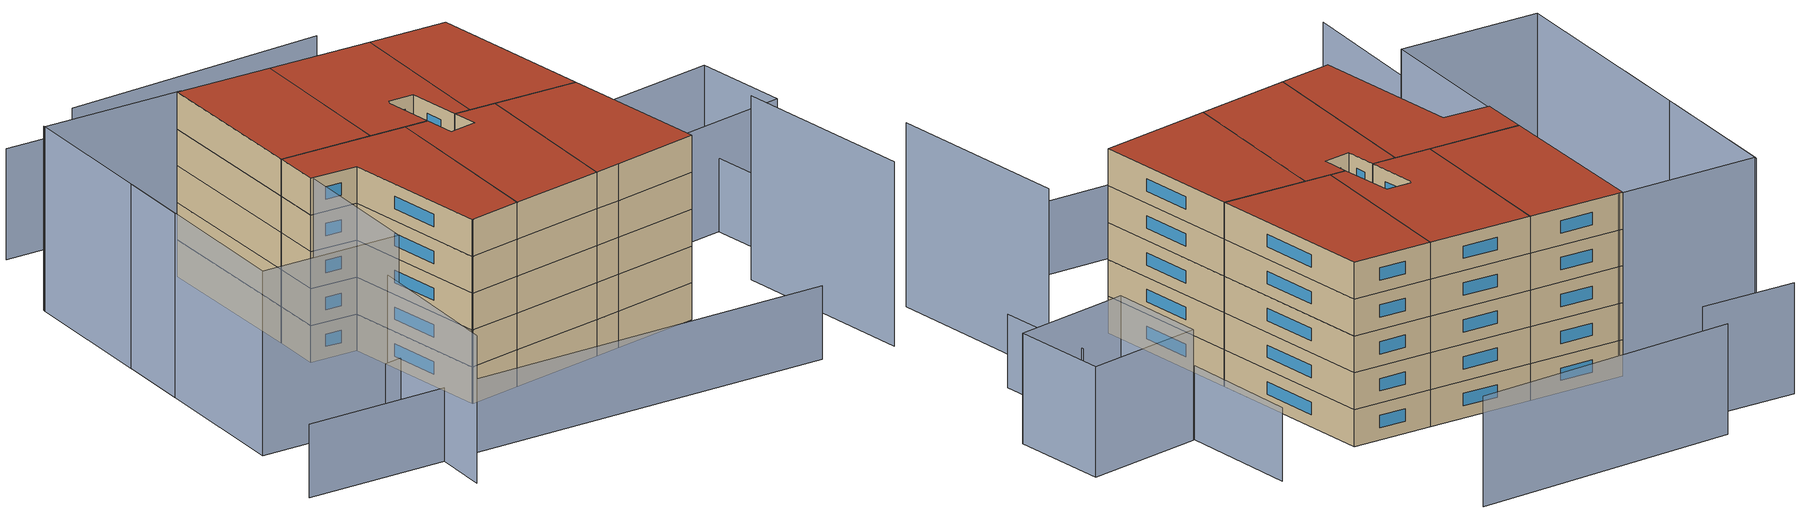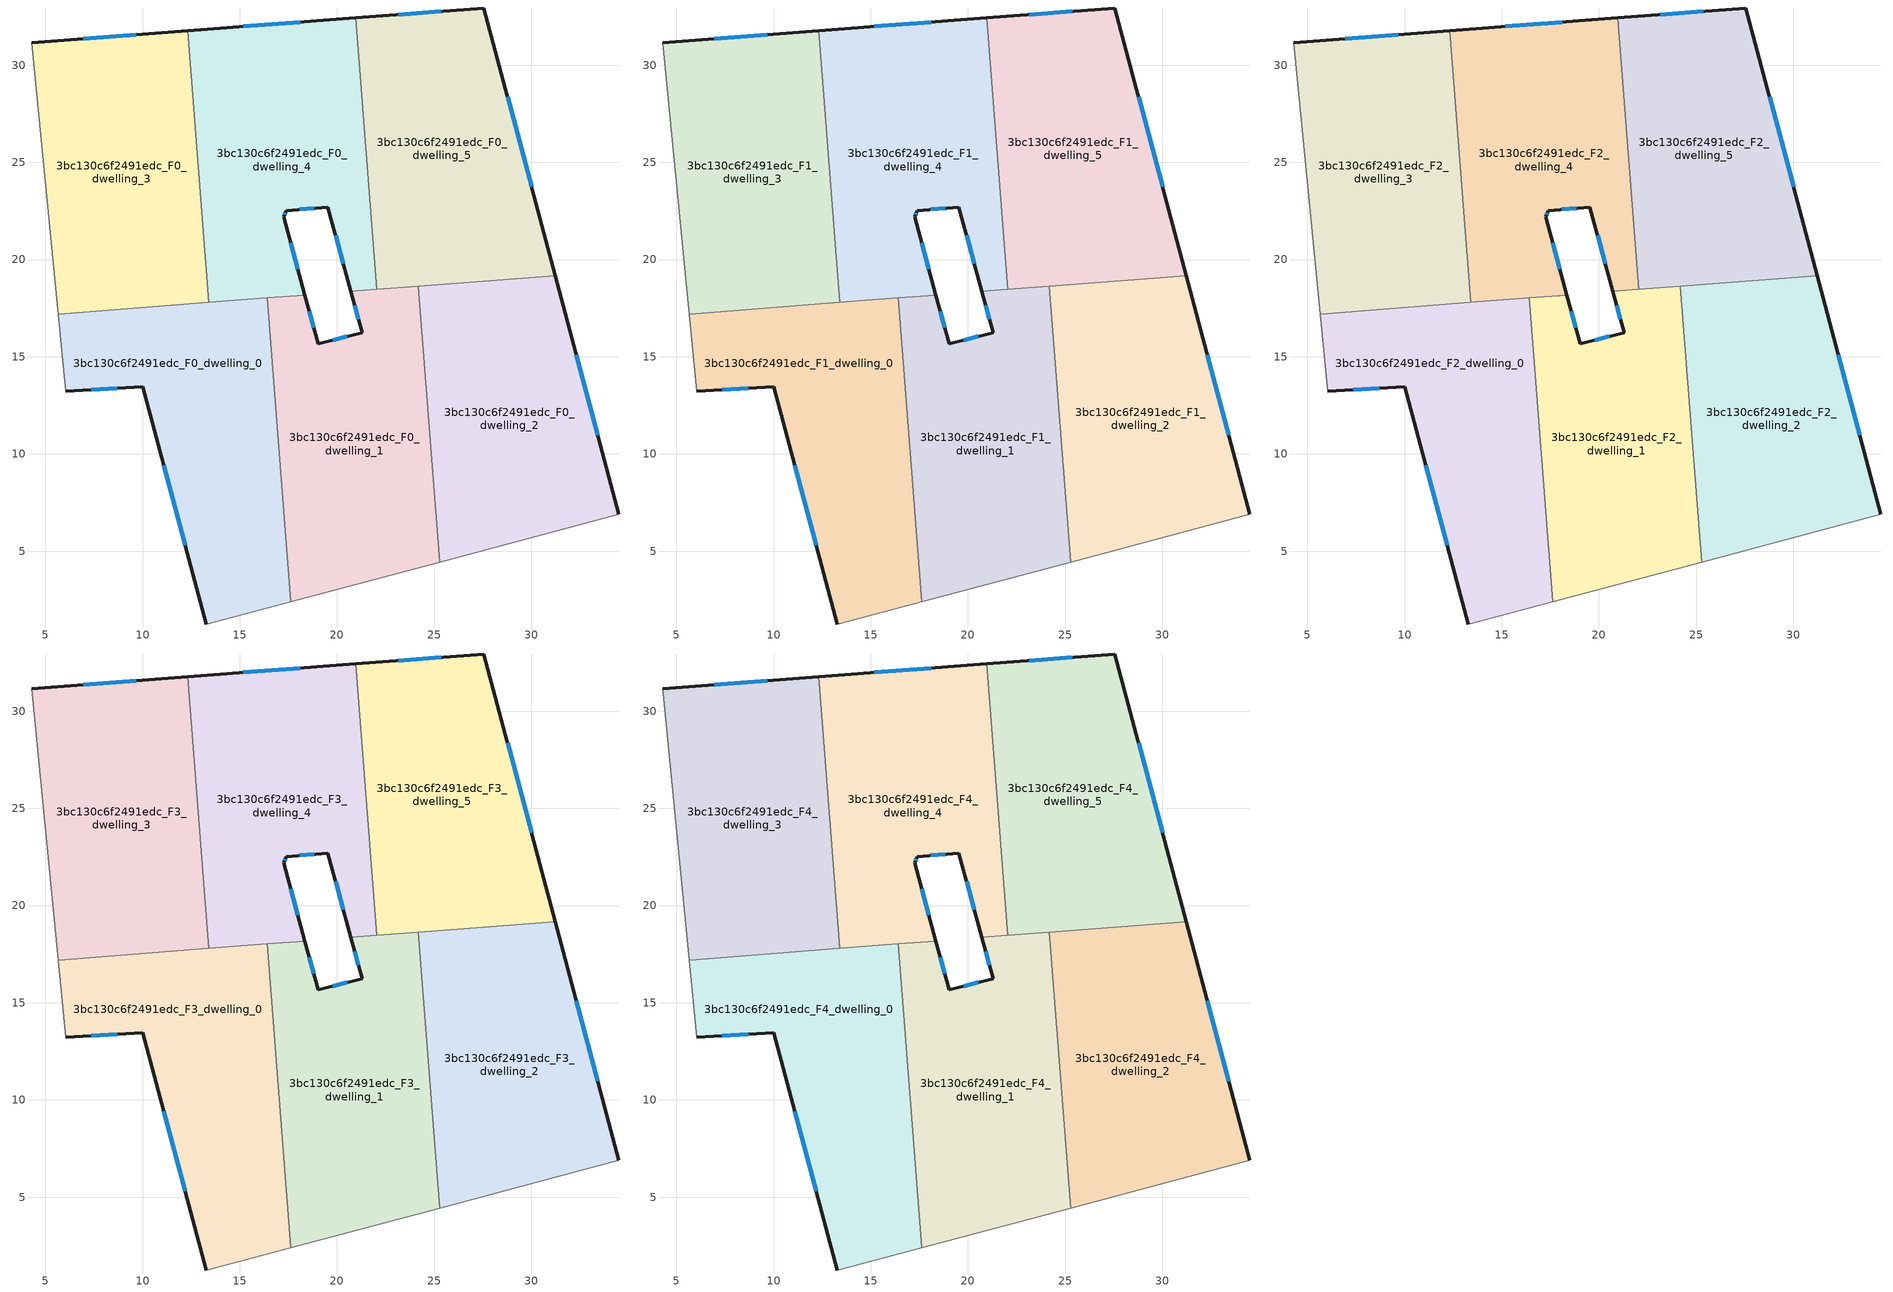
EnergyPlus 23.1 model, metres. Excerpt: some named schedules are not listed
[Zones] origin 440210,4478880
3bc130c6f2491edc_F0_dwelling_0
 floor ground (EU_floor_Construction): 16.41,18.02 17.62,2.39 13.38,1.27 13.28,1.25 10.01,13.45 6.05,13.22 5.66,17.19 z0
 wall outside (EU_wall_Construction): 6.05,13.22 10.01,13.45 13.28,1.25 z0:3
 wall adiabatic (EU_wall_Construction): 5.66,17.19 6.05,13.22 / 13.28,1.25 13.38,1.27 17.62,2.39 z0:3
 wall to 3bc130c6f2491edc_F0_dwelling_1 (EU_wall_Construction): 17.62,2.39 16.41,18.02 z0:3
 wall to 3bc130c6f2491edc_F0_dwelling_3 (EU_wall_Construction): 13.41,17.79 5.66,17.19 z0:3
 wall to 3bc130c6f2491edc_F0_dwelling_4 (EU_wall_Construction): 16.41,18.02 13.41,17.79 z0:3
 window (EU_Window_Construction): 7.37,13.3 8.7,13.38 / 11.09,9.41 12.19,5.29 z0.99:2.01
3bc130c6f2491edc_F0_dwelling_1
 floor ground (EU_floor_Construction): 24.18,18.62 25.28,4.43 17.62,2.39 16.41,18.02 18.35,18.17 19.03,15.66 21.29,16.24 20.71,18.36 z0
 wall outside (EU_wall_Construction): 20.71,18.36 21.29,16.24 19.03,15.66 18.35,18.17 z0:3
 wall to 3bc130c6f2491edc_F0_dwelling_2 (EU_wall_Construction): 25.28,4.43 24.18,18.62 z0:3
 wall adiabatic (EU_wall_Construction): 17.62,2.39 25.28,4.43 z0:3
 wall to 3bc130c6f2491edc_F0_dwelling_5 (EU_wall_Construction): 24.18,18.62 22.04,18.46 z0:3
 wall to 3bc130c6f2491edc_F0_dwelling_4 (EU_wall_Construction): 18.35,18.17 16.41,18.02 / 22.04,18.46 20.71,18.36 z0:3
 window (EU_Window_Construction): 18.81,16.49 18.58,17.34 / 20.54,16.05 19.78,15.85 / 20.9,17.65 21.1,16.94 z0.99:2.01
3bc130c6f2491edc_F0_dwelling_2
 floor ground (EU_floor_Construction): 31.23,19.17 34.5,6.89 27.41,4.99 25.28,4.43 24.18,18.62 z0
 wall outside (EU_wall_Construction): 34.5,6.89 31.23,19.17 z0:3
 wall adiabatic (EU_wall_Construction): 25.28,4.43 27.41,4.99 34.5,6.89 z0:3
 wall to 3bc130c6f2491edc_F0_dwelling_5 (EU_wall_Construction): 31.23,19.17 24.19,18.62 z0:3
 window (EU_Window_Construction): 33.42,10.96 32.32,15.1 z0.99:2.01
3bc130c6f2491edc_F0_dwelling_3
 floor ground (EU_floor_Construction): 12.33,31.77 13.41,17.79 5.66,17.19 4.29,31.16 z0
 wall outside (EU_wall_Construction): 12.33,31.77 4.29,31.16 z0:3
 wall adiabatic (EU_wall_Construction): 4.29,31.16 5.66,17.19 z0:3
 wall to 3bc130c6f2491edc_F0_dwelling_4 (EU_wall_Construction): 13.41,17.79 12.33,31.77 z0:3
 window (EU_Window_Construction): 9.66,31.57 6.95,31.36 z0.99:2.01
3bc130c6f2491edc_F0_dwelling_4
 floor ground (EU_floor_Construction): 20.96,32.43 22.04,18.46 20.71,18.36 19.54,22.69 17.38,22.52 17.27,22.21 18.35,18.17 13.41,17.79 12.33,31.77 z0
 wall outside (EU_wall_Construction): 18.35,18.17 17.27,22.21 17.38,22.52 19.54,22.69 20.71,18.36 / 20.96,32.43 12.33,31.77 z0:3
 wall to 3bc130c6f2491edc_F0_dwelling_5 (EU_wall_Construction): 22.04,18.46 20.96,32.43 z0:3
 window (EU_Window_Construction): 19.93,21.25 20.32,19.79 / 18.1,22.58 18.82,22.63 / 17.31,22.31 17.34,22.42 / 17.99,19.51 17.63,20.87 / 18.1,32.22 15.19,31.99 z0.99:2.01
3bc130c6f2491edc_F0_dwelling_5
 floor ground (EU_floor_Construction): 27.56,32.94 31.23,19.17 22.04,18.46 20.96,32.43 z0
 wall outside (EU_wall_Construction): 31.23,19.17 27.56,32.94 20.96,32.43 z0:3
 window (EU_Window_Construction): 25.37,32.77 23.15,32.6 / 30.02,23.73 28.78,28.37 z0.99:2.01
3bc130c6f2491edc_F1_dwelling_0
 floor to 3bc130c6f2491edc_F0_dwelling_0 (EU_floor_Construction): 16.41,18.02 17.62,2.39 13.38,1.27 13.28,1.25 10.01,13.45 6.05,13.22 5.66,17.19 z3
 wall outside (EU_wall_Construction): 6.05,13.22 10.01,13.45 13.28,1.25 z3:6
 wall adiabatic (EU_wall_Construction): 5.66,17.19 6.05,13.22 / 13.28,1.25 13.38,1.27 17.62,2.39 z3:6
 wall to 3bc130c6f2491edc_F1_dwelling_1 (EU_wall_Construction): 17.62,2.39 16.41,18.02 z3:6
 wall to 3bc130c6f2491edc_F1_dwelling_3 (EU_wall_Construction): 13.41,17.79 5.66,17.19 z3:6
 wall to 3bc130c6f2491edc_F1_dwelling_4 (EU_wall_Construction): 16.41,18.02 13.41,17.79 z3:6
 window (EU_Window_Construction): 7.37,13.3 8.7,13.38 / 11.09,9.41 12.19,5.29 z3.99:5.01
3bc130c6f2491edc_F1_dwelling_1
 floor to 3bc130c6f2491edc_F0_dwelling_1 (EU_floor_Construction): 24.18,18.62 25.28,4.43 17.62,2.39 16.41,18.02 18.35,18.17 19.03,15.66 21.29,16.24 20.71,18.36 z3
 wall outside (EU_wall_Construction): 20.71,18.36 21.29,16.24 19.03,15.66 18.35,18.17 z3:6
 wall to 3bc130c6f2491edc_F1_dwelling_2 (EU_wall_Construction): 25.28,4.43 24.18,18.62 z3:6
 wall adiabatic (EU_wall_Construction): 17.62,2.39 25.28,4.43 z3:6
 wall to 3bc130c6f2491edc_F1_dwelling_5 (EU_wall_Construction): 24.18,18.62 22.04,18.46 z3:6
 wall to 3bc130c6f2491edc_F1_dwelling_4 (EU_wall_Construction): 18.35,18.17 16.41,18.02 / 22.04,18.46 20.71,18.36 z3:6
 window (EU_Window_Construction): 18.81,16.49 18.58,17.34 / 20.54,16.05 19.78,15.85 / 20.9,17.65 21.1,16.94 z3.99:5.01
3bc130c6f2491edc_F1_dwelling_2
 floor to 3bc130c6f2491edc_F0_dwelling_2 (EU_floor_Construction): 31.23,19.17 34.5,6.89 27.41,4.99 25.28,4.43 24.18,18.62 z3
 wall outside (EU_wall_Construction): 34.5,6.89 31.23,19.17 z3:6
 wall adiabatic (EU_wall_Construction): 25.28,4.43 27.41,4.99 34.5,6.89 z3:6
 wall to 3bc130c6f2491edc_F1_dwelling_5 (EU_wall_Construction): 31.23,19.17 24.19,18.62 z3:6
 window (EU_Window_Construction): 33.42,10.96 32.32,15.1 z3.99:5.01
3bc130c6f2491edc_F1_dwelling_3
 floor to 3bc130c6f2491edc_F0_dwelling_3 (EU_floor_Construction): 12.33,31.77 13.41,17.79 5.66,17.19 4.29,31.16 z3
 wall outside (EU_wall_Construction): 12.33,31.77 4.29,31.16 z3:6
 wall adiabatic (EU_wall_Construction): 4.29,31.16 5.66,17.19 z3:6
 wall to 3bc130c6f2491edc_F1_dwelling_4 (EU_wall_Construction): 13.41,17.79 12.33,31.77 z3:6
 window (EU_Window_Construction): 9.66,31.57 6.95,31.36 z3.99:5.01
3bc130c6f2491edc_F1_dwelling_4
 floor to 3bc130c6f2491edc_F0_dwelling_4 (EU_floor_Construction): 20.96,32.43 22.04,18.46 20.71,18.36 19.54,22.69 17.38,22.52 17.27,22.21 18.35,18.17 13.41,17.79 12.33,31.77 z3
 wall outside (EU_wall_Construction): 18.35,18.17 17.27,22.21 17.38,22.52 19.54,22.69 20.71,18.36 / 20.96,32.43 12.33,31.77 z3:6
 wall to 3bc130c6f2491edc_F1_dwelling_5 (EU_wall_Construction): 22.04,18.46 20.96,32.43 z3:6
 window (EU_Window_Construction): 19.93,21.25 20.32,19.79 / 18.1,22.58 18.82,22.63 / 17.31,22.31 17.34,22.42 / 17.99,19.51 17.63,20.87 / 18.1,32.22 15.19,31.99 z3.99:5.01
3bc130c6f2491edc_F1_dwelling_5
 floor to 3bc130c6f2491edc_F0_dwelling_5 (EU_floor_Construction): 27.56,32.94 31.23,19.17 22.04,18.46 20.96,32.43 z3
 wall outside (EU_wall_Construction): 31.23,19.17 27.56,32.94 20.96,32.43 z3:6
 window (EU_Window_Construction): 25.37,32.77 23.15,32.6 / 30.02,23.73 28.78,28.37 z3.99:5.01
3bc130c6f2491edc_F2_dwelling_0
 floor to 3bc130c6f2491edc_F1_dwelling_0 (EU_floor_Construction): 16.41,18.02 17.62,2.39 13.38,1.27 13.28,1.25 10.01,13.45 6.05,13.22 5.66,17.19 z6
 wall outside (EU_wall_Construction): 6.05,13.22 10.01,13.45 13.28,1.25 z6:9
 wall adiabatic (EU_wall_Construction): 5.66,17.19 6.05,13.22 / 13.28,1.25 13.38,1.27 17.62,2.39 z6:9
 wall to 3bc130c6f2491edc_F2_dwelling_1 (EU_wall_Construction): 17.62,2.39 16.41,18.02 z6:9
 wall to 3bc130c6f2491edc_F2_dwelling_3 (EU_wall_Construction): 13.41,17.79 5.66,17.19 z6:9
 wall to 3bc130c6f2491edc_F2_dwelling_4 (EU_wall_Construction): 16.41,18.02 13.41,17.79 z6:9
 window (EU_Window_Construction): 7.37,13.3 8.7,13.38 / 11.09,9.41 12.19,5.29 z6.99:8.01
3bc130c6f2491edc_F2_dwelling_1
 floor to 3bc130c6f2491edc_F1_dwelling_1 (EU_floor_Construction): 24.18,18.62 25.28,4.43 17.62,2.39 16.41,18.02 18.35,18.17 19.03,15.66 21.29,16.24 20.71,18.36 z6
 wall outside (EU_wall_Construction): 20.71,18.36 21.29,16.24 19.03,15.66 18.35,18.17 z6:9
 wall to 3bc130c6f2491edc_F2_dwelling_2 (EU_wall_Construction): 25.28,4.43 24.18,18.62 z6:9
 wall adiabatic (EU_wall_Construction): 17.62,2.39 25.28,4.43 z6:9
 wall to 3bc130c6f2491edc_F2_dwelling_5 (EU_wall_Construction): 24.18,18.62 22.04,18.46 z6:9
 wall to 3bc130c6f2491edc_F2_dwelling_4 (EU_wall_Construction): 18.35,18.17 16.41,18.02 / 22.04,18.46 20.71,18.36 z6:9
 window (EU_Window_Construction): 18.81,16.49 18.58,17.34 / 20.54,16.05 19.78,15.85 / 20.9,17.65 21.1,16.94 z6.99:8.01
3bc130c6f2491edc_F2_dwelling_2
 floor to 3bc130c6f2491edc_F1_dwelling_2 (EU_floor_Construction): 31.23,19.17 34.5,6.89 27.41,4.99 25.28,4.43 24.18,18.62 z6
 wall outside (EU_wall_Construction): 34.5,6.89 31.23,19.17 z6:9
 wall adiabatic (EU_wall_Construction): 25.28,4.43 27.41,4.99 34.5,6.89 z6:9
 wall to 3bc130c6f2491edc_F2_dwelling_5 (EU_wall_Construction): 31.23,19.17 24.19,18.62 z6:9
 window (EU_Window_Construction): 33.42,10.96 32.32,15.1 z6.99:8.01
3bc130c6f2491edc_F2_dwelling_3
 floor to 3bc130c6f2491edc_F1_dwelling_3 (EU_floor_Construction): 12.33,31.77 13.41,17.79 5.66,17.19 4.29,31.16 z6
 wall outside (EU_wall_Construction): 12.33,31.77 4.29,31.16 z6:9
 wall adiabatic (EU_wall_Construction): 4.29,31.16 5.66,17.19 z6:9
 wall to 3bc130c6f2491edc_F2_dwelling_4 (EU_wall_Construction): 13.41,17.79 12.33,31.77 z6:9
 window (EU_Window_Construction): 9.66,31.57 6.95,31.36 z6.99:8.01
3bc130c6f2491edc_F2_dwelling_4
 floor to 3bc130c6f2491edc_F1_dwelling_4 (EU_floor_Construction): 20.96,32.43 22.04,18.46 20.71,18.36 19.54,22.69 17.38,22.52 17.27,22.21 18.35,18.17 13.41,17.79 12.33,31.77 z6
 wall outside (EU_wall_Construction): 18.35,18.17 17.27,22.21 17.38,22.52 19.54,22.69 20.71,18.36 / 20.96,32.43 12.33,31.77 z6:9
 wall to 3bc130c6f2491edc_F2_dwelling_5 (EU_wall_Construction): 22.04,18.46 20.96,32.43 z6:9
 window (EU_Window_Construction): 19.93,21.25 20.32,19.79 / 18.1,22.58 18.82,22.63 / 17.31,22.31 17.34,22.42 / 17.99,19.51 17.63,20.87 / 18.1,32.22 15.19,31.99 z6.99:8.01
3bc130c6f2491edc_F2_dwelling_5
 floor to 3bc130c6f2491edc_F1_dwelling_5 (EU_floor_Construction): 27.56,32.94 31.23,19.17 22.04,18.46 20.96,32.43 z6
 wall outside (EU_wall_Construction): 31.23,19.17 27.56,32.94 20.96,32.43 z6:9
 window (EU_Window_Construction): 25.37,32.77 23.15,32.6 / 30.02,23.73 28.78,28.37 z6.99:8.01
3bc130c6f2491edc_F3_dwelling_0
 floor to 3bc130c6f2491edc_F2_dwelling_0 (EU_floor_Construction): 16.41,18.02 17.62,2.39 13.38,1.27 13.28,1.25 10.01,13.45 6.05,13.22 5.66,17.19 z9
 wall outside (EU_wall_Construction): 6.05,13.22 10.01,13.45 13.28,1.25 z9:12
 wall adiabatic (EU_wall_Construction): 5.66,17.19 6.05,13.22 / 13.28,1.25 13.38,1.27 17.62,2.39 z9:12
 wall to 3bc130c6f2491edc_F3_dwelling_1 (EU_wall_Construction): 17.62,2.39 16.41,18.02 z9:12
 wall to 3bc130c6f2491edc_F3_dwelling_3 (EU_wall_Construction): 13.41,17.79 5.66,17.19 z9:12
 wall to 3bc130c6f2491edc_F3_dwelling_4 (EU_wall_Construction): 16.41,18.02 13.41,17.79 z9:12
 window (EU_Window_Construction): 7.37,13.3 8.7,13.38 / 11.09,9.41 12.19,5.29 z9.99:11.01
3bc130c6f2491edc_F3_dwelling_1
 floor to 3bc130c6f2491edc_F2_dwelling_1 (EU_floor_Construction): 24.18,18.62 25.28,4.43 17.62,2.39 16.41,18.02 18.35,18.17 19.03,15.66 21.29,16.24 20.71,18.36 z9
 wall outside (EU_wall_Construction): 20.71,18.36 21.29,16.24 19.03,15.66 18.35,18.17 z9:12
 wall to 3bc130c6f2491edc_F3_dwelling_2 (EU_wall_Construction): 25.28,4.43 24.18,18.62 z9:12
 wall adiabatic (EU_wall_Construction): 17.62,2.39 25.28,4.43 z9:12
 wall to 3bc130c6f2491edc_F3_dwelling_5 (EU_wall_Construction): 24.18,18.62 22.04,18.46 z9:12
 wall to 3bc130c6f2491edc_F3_dwelling_4 (EU_wall_Construction): 18.35,18.17 16.41,18.02 / 22.04,18.46 20.71,18.36 z9:12
 window (EU_Window_Construction): 18.81,16.49 18.58,17.34 / 20.54,16.05 19.78,15.85 / 20.9,17.65 21.1,16.94 z9.99:11.01
3bc130c6f2491edc_F3_dwelling_2
 floor to 3bc130c6f2491edc_F2_dwelling_2 (EU_floor_Construction): 31.23,19.17 34.5,6.89 27.41,4.99 25.28,4.43 24.18,18.62 z9
 wall outside (EU_wall_Construction): 34.5,6.89 31.23,19.17 z9:12
 wall adiabatic (EU_wall_Construction): 25.28,4.43 27.41,4.99 34.5,6.89 z9:12
 wall to 3bc130c6f2491edc_F3_dwelling_5 (EU_wall_Construction): 31.23,19.17 24.19,18.62 z9:12
 window (EU_Window_Construction): 33.42,10.96 32.32,15.1 z9.99:11.01
3bc130c6f2491edc_F3_dwelling_3
 floor to 3bc130c6f2491edc_F2_dwelling_3 (EU_floor_Construction): 12.33,31.77 13.41,17.79 5.66,17.19 4.29,31.16 z9
 wall outside (EU_wall_Construction): 12.33,31.77 4.29,31.16 z9:12
 wall adiabatic (EU_wall_Construction): 4.29,31.16 5.66,17.19 z9:12
 wall to 3bc130c6f2491edc_F3_dwelling_4 (EU_wall_Construction): 13.41,17.79 12.33,31.77 z9:12
 window (EU_Window_Construction): 9.66,31.57 6.95,31.36 z9.99:11.01
3bc130c6f2491edc_F3_dwelling_4
 floor to 3bc130c6f2491edc_F2_dwelling_4 (EU_floor_Construction): 20.96,32.43 22.04,18.46 20.71,18.36 19.54,22.69 17.38,22.52 17.27,22.21 18.35,18.17 13.41,17.79 12.33,31.77 z9
 wall outside (EU_wall_Construction): 18.35,18.17 17.27,22.21 17.38,22.52 19.54,22.69 20.71,18.36 / 20.96,32.43 12.33,31.77 z9:12
 wall to 3bc130c6f2491edc_F3_dwelling_5 (EU_wall_Construction): 22.04,18.46 20.96,32.43 z9:12
 window (EU_Window_Construction): 19.93,21.25 20.32,19.79 / 18.1,22.58 18.82,22.63 / 17.31,22.31 17.34,22.42 / 17.99,19.51 17.63,20.87 / 18.1,32.22 15.19,31.99 z9.99:11.01
3bc130c6f2491edc_F3_dwelling_5
 floor to 3bc130c6f2491edc_F2_dwelling_5 (EU_floor_Construction): 27.56,32.94 31.23,19.17 22.04,18.46 20.96,32.43 z9
 wall outside (EU_wall_Construction): 31.23,19.17 27.56,32.94 20.96,32.43 z9:12
 window (EU_Window_Construction): 25.37,32.77 23.15,32.6 / 30.02,23.73 28.78,28.37 z9.99:11.01
3bc130c6f2491edc_F4_dwelling_0
 floor to 3bc130c6f2491edc_F3_dwelling_0 (EU_floor_Construction): 16.41,18.02 17.62,2.39 13.38,1.27 13.28,1.25 10.01,13.45 6.05,13.22 5.66,17.19 z12
 wall outside (EU_wall_Construction): 6.05,13.22 10.01,13.45 13.28,1.25 z12:15
 wall adiabatic (EU_wall_Construction): 5.66,17.19 6.05,13.22 / 13.28,1.25 13.38,1.27 17.62,2.39 z12:15
 wall to 3bc130c6f2491edc_F4_dwelling_1 (EU_wall_Construction): 17.62,2.39 16.41,18.02 z12:15
 wall to 3bc130c6f2491edc_F4_dwelling_3 (EU_wall_Construction): 13.41,17.79 5.66,17.19 z12:15
 wall to 3bc130c6f2491edc_F4_dwelling_4 (EU_wall_Construction): 16.41,18.02 13.41,17.79 z12:15
 window (EU_Window_Construction): 7.37,13.3 8.7,13.38 / 11.09,9.41 12.19,5.29 z12.99:14.01
 roof outside (EU_roof_Construction): 17.62,2.39 16.41,18.02 5.66,17.19 6.05,13.22 10.01,13.45 13.28,1.25 13.38,1.27 z15
3bc130c6f2491edc_F4_dwelling_1
 floor to 3bc130c6f2491edc_F3_dwelling_1 (EU_floor_Construction): 24.18,18.62 25.28,4.43 17.62,2.39 16.41,18.02 18.35,18.17 19.03,15.66 21.29,16.24 20.71,18.36 z12
 wall outside (EU_wall_Construction): 20.71,18.36 21.29,16.24 19.03,15.66 18.35,18.17 z12:15
 wall to 3bc130c6f2491edc_F4_dwelling_2 (EU_wall_Construction): 25.28,4.43 24.18,18.62 z12:15
 wall adiabatic (EU_wall_Construction): 17.62,2.39 25.28,4.43 z12:15
 wall to 3bc130c6f2491edc_F4_dwelling_5 (EU_wall_Construction): 24.18,18.62 22.04,18.46 z12:15
 wall to 3bc130c6f2491edc_F4_dwelling_4 (EU_wall_Construction): 18.35,18.17 16.41,18.02 / 22.04,18.46 20.71,18.36 z12:15
 window (EU_Window_Construction): 18.81,16.49 18.58,17.34 / 20.54,16.05 19.78,15.85 / 20.9,17.65 21.1,16.94 z12.99:14.01
 roof outside (EU_roof_Construction): 25.28,4.43 24.18,18.62 20.71,18.36 21.29,16.24 19.03,15.66 18.35,18.17 16.41,18.02 17.62,2.39 z15
3bc130c6f2491edc_F4_dwelling_2
 floor to 3bc130c6f2491edc_F3_dwelling_2 (EU_floor_Construction): 31.23,19.17 34.5,6.89 27.41,4.99 25.28,4.43 24.18,18.62 z12
 wall outside (EU_wall_Construction): 34.5,6.89 31.23,19.17 z12:15
 wall adiabatic (EU_wall_Construction): 25.28,4.43 27.41,4.99 34.5,6.89 z12:15
 wall to 3bc130c6f2491edc_F4_dwelling_5 (EU_wall_Construction): 31.23,19.17 24.19,18.62 z12:15
 window (EU_Window_Construction): 33.42,10.96 32.32,15.1 z12.99:14.01
 roof outside (EU_roof_Construction): 34.5,6.89 31.23,19.17 24.18,18.62 25.28,4.43 27.41,4.99 z15
3bc130c6f2491edc_F4_dwelling_3
 floor to 3bc130c6f2491edc_F3_dwelling_3 (EU_floor_Construction): 12.33,31.77 13.41,17.79 5.66,17.19 4.29,31.16 z12
 wall outside (EU_wall_Construction): 12.33,31.77 4.29,31.16 z12:15
 wall adiabatic (EU_wall_Construction): 4.29,31.16 5.66,17.19 z12:15
 wall to 3bc130c6f2491edc_F4_dwelling_4 (EU_wall_Construction): 13.41,17.79 12.33,31.77 z12:15
 window (EU_Window_Construction): 9.66,31.57 6.95,31.36 z12.99:14.01
 roof outside (EU_roof_Construction): 13.41,17.79 12.33,31.77 4.29,31.16 5.66,17.19 z15
3bc130c6f2491edc_F4_dwelling_4
 floor to 3bc130c6f2491edc_F3_dwelling_4 (EU_floor_Construction): 20.96,32.43 22.04,18.46 20.71,18.36 19.54,22.69 17.38,22.52 17.27,22.21 18.35,18.17 13.41,17.79 12.33,31.77 z12
 wall outside (EU_wall_Construction): 18.35,18.17 17.27,22.21 17.38,22.52 19.54,22.69 20.71,18.36 / 20.96,32.43 12.33,31.77 z12:15
 wall to 3bc130c6f2491edc_F4_dwelling_5 (EU_wall_Construction): 22.04,18.46 20.96,32.43 z12:15
 window (EU_Window_Construction): 19.93,21.25 20.32,19.79 / 18.1,22.58 18.82,22.63 / 17.31,22.31 17.34,22.42 / 17.99,19.51 17.63,20.87 / 18.1,32.22 15.19,31.99 z12.99:14.01
 roof outside (EU_roof_Construction): 22.04,18.46 20.96,32.43 12.33,31.77 13.41,17.79 18.35,18.17 17.27,22.21 17.38,22.52 19.54,22.69 20.71,18.36 z15
3bc130c6f2491edc_F4_dwelling_5
 floor to 3bc130c6f2491edc_F3_dwelling_5 (EU_floor_Construction): 27.56,32.94 31.23,19.17 22.04,18.46 20.96,32.43 z12
 wall outside (EU_wall_Construction): 31.23,19.17 27.56,32.94 20.96,32.43 z12:15
 window (EU_Window_Construction): 25.37,32.77 23.15,32.6 / 30.02,23.73 28.78,28.37 z12.99:14.01
 roof outside (EU_roof_Construction): 31.23,19.17 27.56,32.94 20.96,32.43 22.04,18.46 z15
shading: -5.02,-7.83 39.85,-3.72 / 4.91,-0.98 34.5,6.89 / 45.48,11.96 43.33,19.91 / 37.43,26.42 35.09,35.89 z0:6; 45.6,-4.13 41.61,11.09 / -7.18,30.44 -5.68,12.4 / -4.63,0.34 -7.19,30.26 / -7.19,30.26 4.66,31.28 / 4.66,31.28 7.22,1.35 / 7.22,1.35 -4.63,0.34 z0:15; 23.99,46.73 2.09,43.76 / 2.37,40.29 -5.55,39.65 / 39.6,18.7 37.58,26.45 / 37.58,26.45 47.01,28.92 / 47.01,28.92 49.04,21.17 / 49.04,21.17 39.6,18.7 z0:9; 6.22,1.28 7.15,-11.29 z0:12
[Building]
EU S2 Campaign: North Axis=0; Terrain=City; Solar Distribution=FullExterior
[Site:Location]
Madrid: Latitude=40.5; Longitude=-3.5; Time Zone=1; Elevation=609
[SizingPeriod:WeatherFileDays]
AnnualSizingPeriod: Begin Month=1; Begin Day of Month=1; End Month=12; End Day of Month=31; Day of Week for Start Day=Monday; Use Weather File Daylight Saving Period=No; Use Weather File Rain and Snow Indicators=No
[MATERIAL]
EU_InternalMass_Material: Roughness=MediumRough; Thickness=0.1; Conductivity=1; Density=1800; Specific Heat=900; Thermal Absorptance=0.9; Solar Absorptance=0.7; Visible Absorptance=0.7
[MATERIAL:NOMASS] Roughness=MediumRough; Thermal Absorptance=0.9; Solar Absorptance=0.7; Visible Absorptance=0.7
Name | Thermal Resistance
EU_wall_NoMass | 0.609216
EU_roof_NoMass | 0.513268
EU_floor_NoMass | 0.568163
[WINDOWMATERIAL:SIMPLEGLAZINGSYSTEM]
EU_Window_SimpleGlazing: UFactor=5.50606; Solar Heat Gain Coefficient=0.85; Visible Transmittance=0.85
[CONSTRUCTION]
EU_wall_Construction: EU_wall_NoMass
EU_roof_Construction: EU_roof_NoMass
EU_floor_Construction: EU_floor_NoMass
EU_InternalMass_Construction: EU_InternalMass_Material
EU_Window_Construction: EU_Window_SimpleGlazing
[ZONE] Type=1; Multiplier=1; Ceiling Height=autocalculate; Floor Area=autocalculate; Part of Total Floor Area=Yes
Name | Volume
3bc130c6f2491edc_F0_dwelling_0; 3bc130c6f2491edc_F1_dwelling_0; 3bc130c6f2491edc_F2_dwelling_0; 3bc130c6f2491edc_F3_dwelling_0; 3bc130c6f2491edc_F4_dwelling_0 | 333.014
3bc130c6f2491edc_F0_dwelling_1; 3bc130c6f2491edc_F1_dwelling_1; 3bc130c6f2491edc_F2_dwelling_1; 3bc130c6f2491edc_F3_dwelling_1; 3bc130c6f2491edc_F4_dwelling_1 | 333.005
3bc130c6f2491edc_F0_dwelling_2; 3bc130c6f2491edc_F1_dwelling_2; 3bc130c6f2491edc_F2_dwelling_2; 3bc130c6f2491edc_F3_dwelling_2; 3bc130c6f2491edc_F4_dwelling_2 | 332.981
3bc130c6f2491edc_F0_dwelling_3; 3bc130c6f2491edc_F1_dwelling_3; 3bc130c6f2491edc_F2_dwelling_3; 3bc130c6f2491edc_F3_dwelling_3; 3bc130c6f2491edc_F4_dwelling_3 | 332.995
3bc130c6f2491edc_F0_dwelling_4; 3bc130c6f2491edc_F1_dwelling_4; 3bc130c6f2491edc_F2_dwelling_4; 3bc130c6f2491edc_F3_dwelling_4; 3bc130c6f2491edc_F4_dwelling_4 | 333.026
3bc130c6f2491edc_F0_dwelling_5; 3bc130c6f2491edc_F1_dwelling_5; 3bc130c6f2491edc_F2_dwelling_5; 3bc130c6f2491edc_F3_dwelling_5; 3bc130c6f2491edc_F4_dwelling_5 | 333.004
[INTERNALMASS] Construction=EU_InternalMass_Construction
Name | Zone or ZoneList | Surface Area
3bc130c6f2491edc_F0_dwelling_0_EU_InternalMass | 3bc130c6f2491edc_F0_dwelling_0 | 111.005
3bc130c6f2491edc_F0_dwelling_1_EU_InternalMass | 3bc130c6f2491edc_F0_dwelling_1 | 111.002
3bc130c6f2491edc_F0_dwelling_2_EU_InternalMass | 3bc130c6f2491edc_F0_dwelling_2 | 110.994
3bc130c6f2491edc_F0_dwelling_3_EU_InternalMass | 3bc130c6f2491edc_F0_dwelling_3 | 110.998
3bc130c6f2491edc_F0_dwelling_4_EU_InternalMass | 3bc130c6f2491edc_F0_dwelling_4 | 111.009
3bc130c6f2491edc_F0_dwelling_5_EU_InternalMass | 3bc130c6f2491edc_F0_dwelling_5 | 111.001
3bc130c6f2491edc_F1_dwelling_0_EU_InternalMass | 3bc130c6f2491edc_F1_dwelling_0 | 111.005
3bc130c6f2491edc_F1_dwelling_1_EU_InternalMass | 3bc130c6f2491edc_F1_dwelling_1 | 111.002
3bc130c6f2491edc_F1_dwelling_2_EU_InternalMass | 3bc130c6f2491edc_F1_dwelling_2 | 110.994
3bc130c6f2491edc_F1_dwelling_3_EU_InternalMass | 3bc130c6f2491edc_F1_dwelling_3 | 110.998
3bc130c6f2491edc_F1_dwelling_4_EU_InternalMass | 3bc130c6f2491edc_F1_dwelling_4 | 111.009
3bc130c6f2491edc_F1_dwelling_5_EU_InternalMass | 3bc130c6f2491edc_F1_dwelling_5 | 111.001
3bc130c6f2491edc_F2_dwelling_0_EU_InternalMass | 3bc130c6f2491edc_F2_dwelling_0 | 111.005
3bc130c6f2491edc_F2_dwelling_1_EU_InternalMass | 3bc130c6f2491edc_F2_dwelling_1 | 111.002
3bc130c6f2491edc_F2_dwelling_2_EU_InternalMass | 3bc130c6f2491edc_F2_dwelling_2 | 110.994
3bc130c6f2491edc_F2_dwelling_3_EU_InternalMass | 3bc130c6f2491edc_F2_dwelling_3 | 110.998
3bc130c6f2491edc_F2_dwelling_4_EU_InternalMass | 3bc130c6f2491edc_F2_dwelling_4 | 111.009
3bc130c6f2491edc_F2_dwelling_5_EU_InternalMass | 3bc130c6f2491edc_F2_dwelling_5 | 111.001
3bc130c6f2491edc_F3_dwelling_0_EU_InternalMass | 3bc130c6f2491edc_F3_dwelling_0 | 111.005
3bc130c6f2491edc_F3_dwelling_1_EU_InternalMass | 3bc130c6f2491edc_F3_dwelling_1 | 111.002
3bc130c6f2491edc_F3_dwelling_2_EU_InternalMass | 3bc130c6f2491edc_F3_dwelling_2 | 110.994
3bc130c6f2491edc_F3_dwelling_3_EU_InternalMass | 3bc130c6f2491edc_F3_dwelling_3 | 110.998
3bc130c6f2491edc_F3_dwelling_4_EU_InternalMass | 3bc130c6f2491edc_F3_dwelling_4 | 111.009
3bc130c6f2491edc_F3_dwelling_5_EU_InternalMass | 3bc130c6f2491edc_F3_dwelling_5 | 111.001
3bc130c6f2491edc_F4_dwelling_0_EU_InternalMass | 3bc130c6f2491edc_F4_dwelling_0 | 111.005
3bc130c6f2491edc_F4_dwelling_1_EU_InternalMass | 3bc130c6f2491edc_F4_dwelling_1 | 111.002
3bc130c6f2491edc_F4_dwelling_2_EU_InternalMass | 3bc130c6f2491edc_F4_dwelling_2 | 110.994
3bc130c6f2491edc_F4_dwelling_3_EU_InternalMass | 3bc130c6f2491edc_F4_dwelling_3 | 110.998
3bc130c6f2491edc_F4_dwelling_4_EU_InternalMass | 3bc130c6f2491edc_F4_dwelling_4 | 111.009
3bc130c6f2491edc_F4_dwelling_5_EU_InternalMass | 3bc130c6f2491edc_F4_dwelling_5 | 111.001
[OTHEREQUIPMENT] Fuel Type=Electricity; Design Level Calculation Method=Watts/Area; Power per Zone Floor Area=1; Fraction Latent=0; Fraction Radiant=0; Fraction Lost=0; Carbon Dioxide Generation Rate=0; EndUse Subcategory=EU_Step8_InternalGains
Name | Zone or ZoneList or Space or SpaceList | Schedule
EU_Step8_InternalGain_3bc130c6f2491edc_F0_dwelling_0_f000 | 3bc130c6f2491edc_F0_dwelling_0 | EU_Step8_GainSchedule_3bc130c6f2491edc_F0_dwelling_0_f000
EU_Step8_InternalGain_3bc130c6f2491edc_F0_dwelling_1_f000 | 3bc130c6f2491edc_F0_dwelling_1 | EU_Step8_GainSchedule_3bc130c6f2491edc_F0_dwelling_1_f000
EU_Step8_InternalGain_3bc130c6f2491edc_F0_dwelling_2_f000 | 3bc130c6f2491edc_F0_dwelling_2 | EU_Step8_GainSchedule_3bc130c6f2491edc_F0_dwelling_2_f000
EU_Step8_InternalGain_3bc130c6f2491edc_F0_dwelling_3_f000 | 3bc130c6f2491edc_F0_dwelling_3 | EU_Step8_GainSchedule_3bc130c6f2491edc_F0_dwelling_3_f000
EU_Step8_InternalGain_3bc130c6f2491edc_F0_dwelling_4_f000 | 3bc130c6f2491edc_F0_dwelling_4 | EU_Step8_GainSchedule_3bc130c6f2491edc_F0_dwelling_4_f000
EU_Step8_InternalGain_3bc130c6f2491edc_F0_dwelling_5_f000 | 3bc130c6f2491edc_F0_dwelling_5 | EU_Step8_GainSchedule_3bc130c6f2491edc_F0_dwelling_5_f000
EU_Step8_InternalGain_3bc130c6f2491edc_F1_dwelling_0_f000 | 3bc130c6f2491edc_F1_dwelling_0 | EU_Step8_GainSchedule_3bc130c6f2491edc_F1_dwelling_0_f000
EU_Step8_InternalGain_3bc130c6f2491edc_F1_dwelling_1_f000 | 3bc130c6f2491edc_F1_dwelling_1 | EU_Step8_GainSchedule_3bc130c6f2491edc_F1_dwelling_1_f000
EU_Step8_InternalGain_3bc130c6f2491edc_F1_dwelling_2_f000 | 3bc130c6f2491edc_F1_dwelling_2 | EU_Step8_GainSchedule_3bc130c6f2491edc_F1_dwelling_2_f000
EU_Step8_InternalGain_3bc130c6f2491edc_F1_dwelling_3_f000 | 3bc130c6f2491edc_F1_dwelling_3 | EU_Step8_GainSchedule_3bc130c6f2491edc_F1_dwelling_3_f000
EU_Step8_InternalGain_3bc130c6f2491edc_F1_dwelling_4_f000 | 3bc130c6f2491edc_F1_dwelling_4 | EU_Step8_GainSchedule_3bc130c6f2491edc_F1_dwelling_4_f000
EU_Step8_InternalGain_3bc130c6f2491edc_F1_dwelling_5_f000 | 3bc130c6f2491edc_F1_dwelling_5 | EU_Step8_GainSchedule_3bc130c6f2491edc_F1_dwelling_5_f000
EU_Step8_InternalGain_3bc130c6f2491edc_F2_dwelling_0_f000 | 3bc130c6f2491edc_F2_dwelling_0 | EU_Step8_GainSchedule_3bc130c6f2491edc_F2_dwelling_0_f000
EU_Step8_InternalGain_3bc130c6f2491edc_F2_dwelling_1_f000 | 3bc130c6f2491edc_F2_dwelling_1 | EU_Step8_GainSchedule_3bc130c6f2491edc_F2_dwelling_1_f000
EU_Step8_InternalGain_3bc130c6f2491edc_F2_dwelling_2_f000 | 3bc130c6f2491edc_F2_dwelling_2 | EU_Step8_GainSchedule_3bc130c6f2491edc_F2_dwelling_2_f000
EU_Step8_InternalGain_3bc130c6f2491edc_F2_dwelling_3_f000 | 3bc130c6f2491edc_F2_dwelling_3 | EU_Step8_GainSchedule_3bc130c6f2491edc_F2_dwelling_3_f000
EU_Step8_InternalGain_3bc130c6f2491edc_F2_dwelling_4_f000 | 3bc130c6f2491edc_F2_dwelling_4 | EU_Step8_GainSchedule_3bc130c6f2491edc_F2_dwelling_4_f000
EU_Step8_InternalGain_3bc130c6f2491edc_F2_dwelling_5_f000 | 3bc130c6f2491edc_F2_dwelling_5 | EU_Step8_GainSchedule_3bc130c6f2491edc_F2_dwelling_5_f000
EU_Step8_InternalGain_3bc130c6f2491edc_F3_dwelling_0_f000 | 3bc130c6f2491edc_F3_dwelling_0 | EU_Step8_GainSchedule_3bc130c6f2491edc_F3_dwelling_0_f000
EU_Step8_InternalGain_3bc130c6f2491edc_F3_dwelling_1_f000 | 3bc130c6f2491edc_F3_dwelling_1 | EU_Step8_GainSchedule_3bc130c6f2491edc_F3_dwelling_1_f000
EU_Step8_InternalGain_3bc130c6f2491edc_F3_dwelling_2_f000 | 3bc130c6f2491edc_F3_dwelling_2 | EU_Step8_GainSchedule_3bc130c6f2491edc_F3_dwelling_2_f000
EU_Step8_InternalGain_3bc130c6f2491edc_F3_dwelling_3_f000 | 3bc130c6f2491edc_F3_dwelling_3 | EU_Step8_GainSchedule_3bc130c6f2491edc_F3_dwelling_3_f000
EU_Step8_InternalGain_3bc130c6f2491edc_F3_dwelling_4_f000 | 3bc130c6f2491edc_F3_dwelling_4 | EU_Step8_GainSchedule_3bc130c6f2491edc_F3_dwelling_4_f000
EU_Step8_InternalGain_3bc130c6f2491edc_F3_dwelling_5_f000 | 3bc130c6f2491edc_F3_dwelling_5 | EU_Step8_GainSchedule_3bc130c6f2491edc_F3_dwelling_5_f000
EU_Step8_InternalGain_3bc130c6f2491edc_F4_dwelling_0_f000 | 3bc130c6f2491edc_F4_dwelling_0 | EU_Step8_GainSchedule_3bc130c6f2491edc_F4_dwelling_0_f000
EU_Step8_InternalGain_3bc130c6f2491edc_F4_dwelling_1_f000 | 3bc130c6f2491edc_F4_dwelling_1 | EU_Step8_GainSchedule_3bc130c6f2491edc_F4_dwelling_1_f000
EU_Step8_InternalGain_3bc130c6f2491edc_F4_dwelling_2_f000 | 3bc130c6f2491edc_F4_dwelling_2 | EU_Step8_GainSchedule_3bc130c6f2491edc_F4_dwelling_2_f000
EU_Step8_InternalGain_3bc130c6f2491edc_F4_dwelling_3_f000 | 3bc130c6f2491edc_F4_dwelling_3 | EU_Step8_GainSchedule_3bc130c6f2491edc_F4_dwelling_3_f000
EU_Step8_InternalGain_3bc130c6f2491edc_F4_dwelling_4_f000 | 3bc130c6f2491edc_F4_dwelling_4 | EU_Step8_GainSchedule_3bc130c6f2491edc_F4_dwelling_4_f000
EU_Step8_InternalGain_3bc130c6f2491edc_F4_dwelling_5_f000 | 3bc130c6f2491edc_F4_dwelling_5 | EU_Step8_GainSchedule_3bc130c6f2491edc_F4_dwelling_5_f000
[ZONEVENTILATION:DESIGNFLOWRATE] Schedule=EU_AlwaysOn; Design Flow Rate Calculation Method=AirChanges/Hour; Air Changes per Hour=0.752966; Ventilation Type=Natural; Fan Pressure Rise=0; Fan Total Efficiency=1; Constant Term Coefficient=1; Temperature Term Coefficient=0; Velocity Term Coefficient=0; Velocity Squared Term Coefficient=0; Minimum Indoor Temperature=-100; Maximum Indoor Temperature=100; Delta Temperature=-100; Minimum Outdoor Temperature=-100; Maximum Outdoor Temperature=100; Maximum Wind Speed=40
Name | Zone or ZoneList or Space or SpaceList
EU_ConstantAir_3bc130c6f2491edc_F0_dwelling_0 | 3bc130c6f2491edc_F0_dwelling_0
EU_ConstantAir_3bc130c6f2491edc_F0_dwelling_1 | 3bc130c6f2491edc_F0_dwelling_1
EU_ConstantAir_3bc130c6f2491edc_F0_dwelling_2 | 3bc130c6f2491edc_F0_dwelling_2
EU_ConstantAir_3bc130c6f2491edc_F0_dwelling_3 | 3bc130c6f2491edc_F0_dwelling_3
EU_ConstantAir_3bc130c6f2491edc_F0_dwelling_4 | 3bc130c6f2491edc_F0_dwelling_4
EU_ConstantAir_3bc130c6f2491edc_F0_dwelling_5 | 3bc130c6f2491edc_F0_dwelling_5
EU_ConstantAir_3bc130c6f2491edc_F1_dwelling_0 | 3bc130c6f2491edc_F1_dwelling_0
EU_ConstantAir_3bc130c6f2491edc_F1_dwelling_1 | 3bc130c6f2491edc_F1_dwelling_1
EU_ConstantAir_3bc130c6f2491edc_F1_dwelling_2 | 3bc130c6f2491edc_F1_dwelling_2
EU_ConstantAir_3bc130c6f2491edc_F1_dwelling_3 | 3bc130c6f2491edc_F1_dwelling_3
EU_ConstantAir_3bc130c6f2491edc_F1_dwelling_4 | 3bc130c6f2491edc_F1_dwelling_4
EU_ConstantAir_3bc130c6f2491edc_F1_dwelling_5 | 3bc130c6f2491edc_F1_dwelling_5
EU_ConstantAir_3bc130c6f2491edc_F2_dwelling_0 | 3bc130c6f2491edc_F2_dwelling_0
EU_ConstantAir_3bc130c6f2491edc_F2_dwelling_1 | 3bc130c6f2491edc_F2_dwelling_1
EU_ConstantAir_3bc130c6f2491edc_F2_dwelling_2 | 3bc130c6f2491edc_F2_dwelling_2
EU_ConstantAir_3bc130c6f2491edc_F2_dwelling_3 | 3bc130c6f2491edc_F2_dwelling_3
EU_ConstantAir_3bc130c6f2491edc_F2_dwelling_4 | 3bc130c6f2491edc_F2_dwelling_4
EU_ConstantAir_3bc130c6f2491edc_F2_dwelling_5 | 3bc130c6f2491edc_F2_dwelling_5
EU_ConstantAir_3bc130c6f2491edc_F3_dwelling_0 | 3bc130c6f2491edc_F3_dwelling_0
EU_ConstantAir_3bc130c6f2491edc_F3_dwelling_1 | 3bc130c6f2491edc_F3_dwelling_1
EU_ConstantAir_3bc130c6f2491edc_F3_dwelling_2 | 3bc130c6f2491edc_F3_dwelling_2
EU_ConstantAir_3bc130c6f2491edc_F3_dwelling_3 | 3bc130c6f2491edc_F3_dwelling_3
EU_ConstantAir_3bc130c6f2491edc_F3_dwelling_4 | 3bc130c6f2491edc_F3_dwelling_4
EU_ConstantAir_3bc130c6f2491edc_F3_dwelling_5 | 3bc130c6f2491edc_F3_dwelling_5
EU_ConstantAir_3bc130c6f2491edc_F4_dwelling_0 | 3bc130c6f2491edc_F4_dwelling_0
EU_ConstantAir_3bc130c6f2491edc_F4_dwelling_1 | 3bc130c6f2491edc_F4_dwelling_1
EU_ConstantAir_3bc130c6f2491edc_F4_dwelling_2 | 3bc130c6f2491edc_F4_dwelling_2
EU_ConstantAir_3bc130c6f2491edc_F4_dwelling_3 | 3bc130c6f2491edc_F4_dwelling_3
EU_ConstantAir_3bc130c6f2491edc_F4_dwelling_4 | 3bc130c6f2491edc_F4_dwelling_4
EU_ConstantAir_3bc130c6f2491edc_F4_dwelling_5 | 3bc130c6f2491edc_F4_dwelling_5
[HVACTEMPLATE:ZONE:IDEALLOADSAIRSYSTEM] System Availability Schedule=EU_AlwaysOn; Maximum Heating Supply Air Temperature=50; Minimum Cooling Supply Air Temperature=13; Maximum Heating Supply Air Humidity Ratio=0.0156; Minimum Cooling Supply Air Humidity Ratio=0.0077; Heating Limit=NoLimit; Cooling Limit=NoLimit; Heating Availability Schedule=EU_AlwaysOn; Cooling Availability Schedule=EU_CoolingOff; Dehumidification Control Type=ConstantSensibleHeatRatio; Cooling Sensible Heat Ratio=0.7; Dehumidification Setpoint=60; Humidification Control Type=None; Humidification Setpoint=30; Outdoor Air Method=None; Outdoor Air Flow Rate per Person=0.00944; Outdoor Air Flow Rate per Zone Floor Area=0; Outdoor Air Flow Rate per Zone=0; Demand Controlled Ventilation Type=None; Outdoor Air Economizer Type=NoEconomizer; Heat Recovery Type=None; Sensible Heat Recovery Effectiveness=0.7; Latent Heat Recovery Effectiveness=0.65
Name | Template Thermostat
3bc130c6f2491edc_F0_dwelling_0 | EU_HeatOnly_3bc130c6f2491edc_F0_dwelling_0
3bc130c6f2491edc_F0_dwelling_1 | EU_HeatOnly_3bc130c6f2491edc_F0_dwelling_1
3bc130c6f2491edc_F0_dwelling_2 | EU_HeatOnly_3bc130c6f2491edc_F0_dwelling_2
3bc130c6f2491edc_F0_dwelling_3 | EU_HeatOnly_3bc130c6f2491edc_F0_dwelling_3
3bc130c6f2491edc_F0_dwelling_4 | EU_HeatOnly_3bc130c6f2491edc_F0_dwelling_4
3bc130c6f2491edc_F0_dwelling_5 | EU_HeatOnly_3bc130c6f2491edc_F0_dwelling_5
3bc130c6f2491edc_F1_dwelling_0 | EU_HeatOnly_3bc130c6f2491edc_F1_dwelling_0
3bc130c6f2491edc_F1_dwelling_1 | EU_HeatOnly_3bc130c6f2491edc_F1_dwelling_1
3bc130c6f2491edc_F1_dwelling_2 | EU_HeatOnly_3bc130c6f2491edc_F1_dwelling_2
3bc130c6f2491edc_F1_dwelling_3 | EU_HeatOnly_3bc130c6f2491edc_F1_dwelling_3
3bc130c6f2491edc_F1_dwelling_4 | EU_HeatOnly_3bc130c6f2491edc_F1_dwelling_4
3bc130c6f2491edc_F1_dwelling_5 | EU_HeatOnly_3bc130c6f2491edc_F1_dwelling_5
3bc130c6f2491edc_F2_dwelling_0 | EU_HeatOnly_3bc130c6f2491edc_F2_dwelling_0
3bc130c6f2491edc_F2_dwelling_1 | EU_HeatOnly_3bc130c6f2491edc_F2_dwelling_1
3bc130c6f2491edc_F2_dwelling_2 | EU_HeatOnly_3bc130c6f2491edc_F2_dwelling_2
3bc130c6f2491edc_F2_dwelling_3 | EU_HeatOnly_3bc130c6f2491edc_F2_dwelling_3
3bc130c6f2491edc_F2_dwelling_4 | EU_HeatOnly_3bc130c6f2491edc_F2_dwelling_4
3bc130c6f2491edc_F2_dwelling_5 | EU_HeatOnly_3bc130c6f2491edc_F2_dwelling_5
3bc130c6f2491edc_F3_dwelling_0 | EU_HeatOnly_3bc130c6f2491edc_F3_dwelling_0
3bc130c6f2491edc_F3_dwelling_1 | EU_HeatOnly_3bc130c6f2491edc_F3_dwelling_1
3bc130c6f2491edc_F3_dwelling_2 | EU_HeatOnly_3bc130c6f2491edc_F3_dwelling_2
3bc130c6f2491edc_F3_dwelling_3 | EU_HeatOnly_3bc130c6f2491edc_F3_dwelling_3
3bc130c6f2491edc_F3_dwelling_4 | EU_HeatOnly_3bc130c6f2491edc_F3_dwelling_4
3bc130c6f2491edc_F3_dwelling_5 | EU_HeatOnly_3bc130c6f2491edc_F3_dwelling_5
3bc130c6f2491edc_F4_dwelling_0 | EU_HeatOnly_3bc130c6f2491edc_F4_dwelling_0
3bc130c6f2491edc_F4_dwelling_1 | EU_HeatOnly_3bc130c6f2491edc_F4_dwelling_1
3bc130c6f2491edc_F4_dwelling_2 | EU_HeatOnly_3bc130c6f2491edc_F4_dwelling_2
3bc130c6f2491edc_F4_dwelling_3 | EU_HeatOnly_3bc130c6f2491edc_F4_dwelling_3
3bc130c6f2491edc_F4_dwelling_4 | EU_HeatOnly_3bc130c6f2491edc_F4_dwelling_4
3bc130c6f2491edc_F4_dwelling_5 | EU_HeatOnly_3bc130c6f2491edc_F4_dwelling_5
[SIZING:ZONE] Zone Cooling Design Supply Air Temperature Input Method=SupplyAirTemperature; Zone Cooling Design Supply Air Temperature=13; Zone Heating Design Supply Air Temperature Input Method=SupplyAirTemperature; Zone Heating Design Supply Air Temperature=50; Zone Cooling Design Supply Air Humidity Ratio=0.008; Zone Heating Design Supply Air Humidity Ratio=0.008; Cooling Design Air Flow Method=DesignDay; Cooling Design Air Flow Rate=0; Cooling Minimum Air Flow per Zone Floor Area=0.000762; Cooling Minimum Air Flow=0; Cooling Minimum Air Flow Fraction=0.2; Heating Design Air Flow Method=DesignDay; Heating Design Air Flow Rate=0; Heating Maximum Air Flow per Zone Floor Area=0.002032; Heating Maximum Air Flow=0.141576; Heating Maximum Air Flow Fraction=0.3; Account for Dedicated Outdoor Air System=No; Dedicated Outdoor Air System Control Strategy=NeutralSupplyAir; Dedicated Outdoor Air Low Setpoint Temperature for Design=autosize; Dedicated Outdoor Air High Setpoint Temperature for Design=autosize; Zone Load Sizing Method=Sensible Load Only No Latent Load; Zone Latent Cooling Design Supply Air Humidity Ratio Input Method=HumidityRatioDifference; Zone Cooling Design Supply Air Humidity Ratio Difference=0.005; Zone Latent Heating Design Supply Air Humidity Ratio Input Method=HumidityRatioDifference; Zone Humidification Design Supply Air Humidity Ratio Difference=0.005
3bc130c6f2491edc_F0_dwelling_0; 3bc130c6f2491edc_F0_dwelling_1; 3bc130c6f2491edc_F0_dwelling_2; 3bc130c6f2491edc_F0_dwelling_3; 3bc130c6f2491edc_F0_dwelling_4; 3bc130c6f2491edc_F0_dwelling_5; 3bc130c6f2491edc_F1_dwelling_0; 3bc130c6f2491edc_F1_dwelling_1; 3bc130c6f2491edc_F1_dwelling_2; 3bc130c6f2491edc_F1_dwelling_3; 3bc130c6f2491edc_F1_dwelling_4; 3bc130c6f2491edc_F1_dwelling_5; 3bc130c6f2491edc_F2_dwelling_0; 3bc130c6f2491edc_F2_dwelling_1; 3bc130c6f2491edc_F2_dwelling_2; 3bc130c6f2491edc_F2_dwelling_3; 3bc130c6f2491edc_F2_dwelling_4; 3bc130c6f2491edc_F2_dwelling_5; 3bc130c6f2491edc_F3_dwelling_0; 3bc130c6f2491edc_F3_dwelling_1; 3bc130c6f2491edc_F3_dwelling_2; 3bc130c6f2491edc_F3_dwelling_3; 3bc130c6f2491edc_F3_dwelling_4; 3bc130c6f2491edc_F3_dwelling_5; 3bc130c6f2491edc_F4_dwelling_0; 3bc130c6f2491edc_F4_dwelling_1; 3bc130c6f2491edc_F4_dwelling_2; 3bc130c6f2491edc_F4_dwelling_3; 3bc130c6f2491edc_F4_dwelling_4; 3bc130c6f2491edc_F4_dwelling_5
[SCHEDULE:FILE] Column Number=1; Rows to Skip at Top=0; Number of Hours of Data=8760; Column Separator=Comma; Interpolate to Timestep=No; Minutes per Item=60; Adjust Schedule for Daylight Savings=Yes
Name | File
EU_Step8_GainSchedule_3bc130c6f2491edc_F0_dwelling_0_f000 | ../../schedules/3bc130c6f2491edc/3bc130c6f2491edc_F0_dwelling_0_f000_gain.csv
EU_Step8_GainSchedule_3bc130c6f2491edc_F0_dwelling_1_f000 | ../../schedules/3bc130c6f2491edc/3bc130c6f2491edc_F0_dwelling_1_f000_gain.csv
EU_Step8_GainSchedule_3bc130c6f2491edc_F0_dwelling_2_f000 | ../../schedules/3bc130c6f2491edc/3bc130c6f2491edc_F0_dwelling_2_f000_gain.csv
EU_Step8_GainSchedule_3bc130c6f2491edc_F0_dwelling_3_f000 | ../../schedules/3bc130c6f2491edc/3bc130c6f2491edc_F0_dwelling_3_f000_gain.csv
EU_Step8_GainSchedule_3bc130c6f2491edc_F0_dwelling_4_f000 | ../../schedules/3bc130c6f2491edc/3bc130c6f2491edc_F0_dwelling_4_f000_gain.csv
EU_Step8_GainSchedule_3bc130c6f2491edc_F0_dwelling_5_f000 | ../../schedules/3bc130c6f2491edc/3bc130c6f2491edc_F0_dwelling_5_f000_gain.csv
EU_Step8_GainSchedule_3bc130c6f2491edc_F1_dwelling_0_f000 | ../../schedules/3bc130c6f2491edc/3bc130c6f2491edc_F1_dwelling_0_f000_gain.csv
EU_Step8_GainSchedule_3bc130c6f2491edc_F1_dwelling_1_f000 | ../../schedules/3bc130c6f2491edc/3bc130c6f2491edc_F1_dwelling_1_f000_gain.csv
EU_Step8_GainSchedule_3bc130c6f2491edc_F1_dwelling_2_f000 | ../../schedules/3bc130c6f2491edc/3bc130c6f2491edc_F1_dwelling_2_f000_gain.csv
EU_Step8_GainSchedule_3bc130c6f2491edc_F1_dwelling_3_f000 | ../../schedules/3bc130c6f2491edc/3bc130c6f2491edc_F1_dwelling_3_f000_gain.csv
EU_Step8_GainSchedule_3bc130c6f2491edc_F1_dwelling_4_f000 | ../../schedules/3bc130c6f2491edc/3bc130c6f2491edc_F1_dwelling_4_f000_gain.csv
EU_Step8_GainSchedule_3bc130c6f2491edc_F1_dwelling_5_f000 | ../../schedules/3bc130c6f2491edc/3bc130c6f2491edc_F1_dwelling_5_f000_gain.csv
EU_Step8_GainSchedule_3bc130c6f2491edc_F2_dwelling_0_f000 | ../../schedules/3bc130c6f2491edc/3bc130c6f2491edc_F2_dwelling_0_f000_gain.csv
EU_Step8_GainSchedule_3bc130c6f2491edc_F2_dwelling_1_f000 | ../../schedules/3bc130c6f2491edc/3bc130c6f2491edc_F2_dwelling_1_f000_gain.csv
EU_Step8_GainSchedule_3bc130c6f2491edc_F2_dwelling_2_f000 | ../../schedules/3bc130c6f2491edc/3bc130c6f2491edc_F2_dwelling_2_f000_gain.csv
EU_Step8_GainSchedule_3bc130c6f2491edc_F2_dwelling_3_f000 | ../../schedules/3bc130c6f2491edc/3bc130c6f2491edc_F2_dwelling_3_f000_gain.csv
EU_Step8_GainSchedule_3bc130c6f2491edc_F2_dwelling_4_f000 | ../../schedules/3bc130c6f2491edc/3bc130c6f2491edc_F2_dwelling_4_f000_gain.csv
EU_Step8_GainSchedule_3bc130c6f2491edc_F2_dwelling_5_f000 | ../../schedules/3bc130c6f2491edc/3bc130c6f2491edc_F2_dwelling_5_f000_gain.csv
EU_Step8_GainSchedule_3bc130c6f2491edc_F3_dwelling_0_f000 | ../../schedules/3bc130c6f2491edc/3bc130c6f2491edc_F3_dwelling_0_f000_gain.csv
EU_Step8_GainSchedule_3bc130c6f2491edc_F3_dwelling_1_f000 | ../../schedules/3bc130c6f2491edc/3bc130c6f2491edc_F3_dwelling_1_f000_gain.csv
EU_Step8_GainSchedule_3bc130c6f2491edc_F3_dwelling_2_f000 | ../../schedules/3bc130c6f2491edc/3bc130c6f2491edc_F3_dwelling_2_f000_gain.csv
EU_Step8_GainSchedule_3bc130c6f2491edc_F3_dwelling_3_f000 | ../../schedules/3bc130c6f2491edc/3bc130c6f2491edc_F3_dwelling_3_f000_gain.csv
EU_Step8_GainSchedule_3bc130c6f2491edc_F3_dwelling_4_f000 | ../../schedules/3bc130c6f2491edc/3bc130c6f2491edc_F3_dwelling_4_f000_gain.csv
EU_Step8_GainSchedule_3bc130c6f2491edc_F3_dwelling_5_f000 | ../../schedules/3bc130c6f2491edc/3bc130c6f2491edc_F3_dwelling_5_f000_gain.csv
EU_Step8_GainSchedule_3bc130c6f2491edc_F4_dwelling_0_f000 | ../../schedules/3bc130c6f2491edc/3bc130c6f2491edc_F4_dwelling_0_f000_gain.csv
EU_Step8_GainSchedule_3bc130c6f2491edc_F4_dwelling_1_f000 | ../../schedules/3bc130c6f2491edc/3bc130c6f2491edc_F4_dwelling_1_f000_gain.csv
EU_Step8_GainSchedule_3bc130c6f2491edc_F4_dwelling_2_f000 | ../../schedules/3bc130c6f2491edc/3bc130c6f2491edc_F4_dwelling_2_f000_gain.csv
EU_Step8_GainSchedule_3bc130c6f2491edc_F4_dwelling_3_f000 | ../../schedules/3bc130c6f2491edc/3bc130c6f2491edc_F4_dwelling_3_f000_gain.csv
EU_Step8_GainSchedule_3bc130c6f2491edc_F4_dwelling_4_f000 | ../../schedules/3bc130c6f2491edc/3bc130c6f2491edc_F4_dwelling_4_f000_gain.csv
